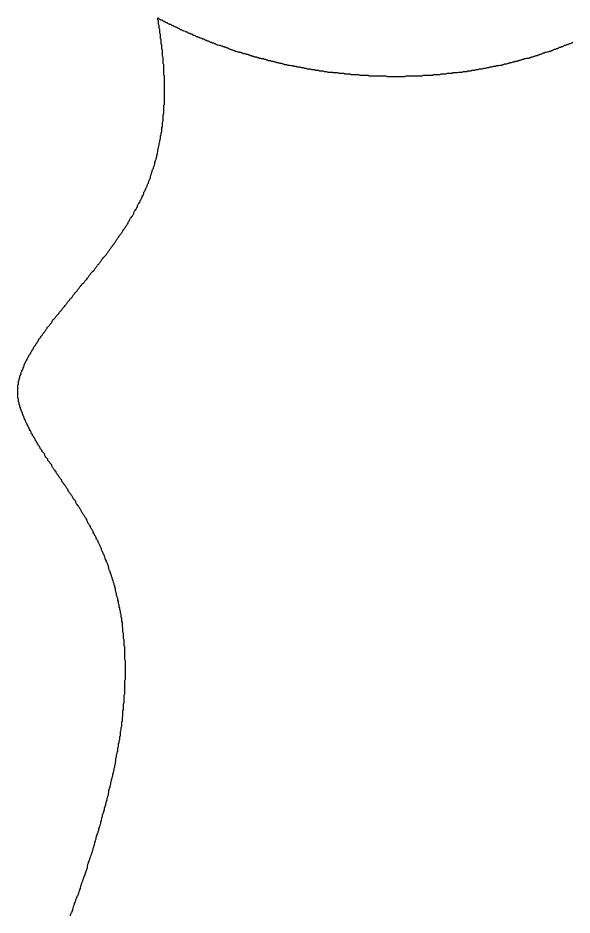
# Model space of a CAD drawing. Header units: millimetres. Extents: x 289 to 9778, y -894 to 6380.
# Drawn here: x 7152.78 to 7161.49, y -592.17 to -578.06 of the extents above; entities that cross this region are included whole.
import ezdxf

# ---------------------------------------------------------------- set-up
doc = ezdxf.new("R2010")
doc.units = ezdxf.units.MM

msp = doc.modelspace()

# ---------------------------------------------------------------- linework, layer by layer
msp.add_polyline3d([(7153.6, -592.183, 0), (7153.61, -592.163, 0), (7153.61, -592.153, 0), (7153.62, -592.133, 0), (7153.63, -592.123, 0), (7153.63, -592.113, 0), (7153.64, -592.093, 0), (7153.64, -592.083, 0), (7153.65, -592.063, 0), (7153.65, -592.053, 0), (7153.66, -592.033, 0), (7153.66, -592.023, 0), (7153.67, -592.003, 0), (7153.67, -591.993, 0), (7153.68, -591.973, 0), (7153.68, -591.963, 0), (7153.69, -591.943, 0), (7153.69, -591.933, 0), (7153.7, -591.913, 0), (7153.7, -591.903, 0), (7153.71, -591.893, 0), (7153.71, -591.873, 0), (7153.72, -591.863, 0), (7153.73, -591.843, 0), (7153.73, -591.833, 0), (7153.74, -591.813, 0), (7153.74, -591.803, 0), (7153.75, -591.783, 0), (7153.75, -591.773, 0), (7153.76, -591.753, 0), (7153.76, -591.743, 0), (7153.77, -591.723, 0), (7153.77, -591.713, 0), (7153.78, -591.693, 0), (7153.78, -591.683, 0), (7153.79, -591.663, 0), (7153.79, -591.653, 0), (7153.8, -591.633, 0), (7153.8, -591.623, 0), (7153.81, -591.603, 0), (7153.81, -591.593, 0), (7153.82, -591.573, 0), (7153.82, -591.563, 0), (7153.83, -591.553, 0), (7153.83, -591.533, 0), (7153.84, -591.523, 0), (7153.84, -591.503, 0), (7153.85, -591.493, 0), (7153.85, -591.473, 0), (7153.86, -591.463, 0), (7153.86, -591.443, 0), (7153.87, -591.433, 0), (7153.87, -591.413, 0), (7153.87, -591.403, 0), (7153.88, -591.383, 0), (7153.88, -591.373, 0), (7153.89, -591.353, 0), (7153.89, -591.343, 0), (7153.9, -591.323, 0), (7153.9, -591.313, 0), (7153.91, -591.293, 0), (7153.91, -591.283, 0), (7153.92, -591.263, 0), (7153.92, -591.253, 0), (7153.93, -591.233, 0), (7153.93, -591.223, 0), (7153.94, -591.203, 0), (7153.94, -591.193, 0), (7153.95, -591.173, 0), (7153.95, -591.163, 0), (7153.96, -591.143, 0), (7153.96, -591.133, 0), (7153.96, -591.113, 0), (7153.97, -591.103, 0), (7153.97, -591.083, 0), (7153.98, -591.073, 0), (7153.98, -591.053, 0), (7153.99, -591.043, 0), (7153.99, -591.023, 0), (7154, -591.013, 0), (7154, -590.993, 0), (7154.01, -590.973, 0), (7154.01, -590.963, 0), (7154.01, -590.943, 0), (7154.02, -590.933, 0), (7154.02, -590.913, 0), (7154.03, -590.903, 0), (7154.03, -590.883, 0), (7154.04, -590.873, 0), (7154.04, -590.853, 0), (7154.05, -590.843, 0), (7154.05, -590.823, 0), (7154.05, -590.813, 0), (7154.06, -590.793, 0), (7154.06, -590.783, 0), (7154.07, -590.763, 0), (7154.07, -590.753, 0), (7154.08, -590.733, 0), (7154.08, -590.723, 0), (7154.08, -590.703, 0), (7154.09, -590.693, 0), (7154.09, -590.673, 0), (7154.1, -590.653, 0), (7154.1, -590.643, 0), (7154.11, -590.623, 0), (7154.11, -590.613, 0), (7154.11, -590.593, 0), (7154.12, -590.583, 0), (7154.12, -590.563, 0), (7154.13, -590.553, 0), (7154.13, -590.533, 0), (7154.14, -590.523, 0), (7154.14, -590.503, 0), (7154.14, -590.483, 0), (7154.15, -590.473, 0), (7154.15, -590.453, 0), (7154.16, -590.443, 0), (7154.16, -590.423, 0), (7154.16, -590.413, 0), (7154.17, -590.393, 0), (7154.17, -590.383, 0), (7154.18, -590.363, 0), (7154.18, -590.353, 0), (7154.18, -590.333, 0), (7154.19, -590.313, 0), (7154.19, -590.303, 0), (7154.2, -590.283, 0), (7154.2, -590.273, 0), (7154.2, -590.253, 0), (7154.21, -590.243, 0), (7154.21, -590.223, 0), (7154.21, -590.203, 0), (7154.22, -590.193, 0), (7154.22, -590.173, 0), (7154.23, -590.163, 0), (7154.23, -590.143, 0), (7154.23, -590.133, 0), (7154.24, -590.113, 0), (7154.24, -590.093, 0), (7154.24, -590.083, 0), (7154.25, -590.063, 0), (7154.25, -590.053, 0), (7154.25, -590.033, 0), (7154.26, -590.023, 0), (7154.26, -590.003, 0), (7154.27, -589.983, 0), (7154.27, -589.973, 0), (7154.27, -589.953, 0), (7154.28, -589.943, 0), (7154.28, -589.923, 0), (7154.28, -589.913, 0), (7154.29, -589.893, 0), (7154.29, -589.873, 0), (7154.29, -589.863, 0), (7154.3, -589.843, 0), (7154.3, -589.833, 0), (7154.3, -589.813, 0), (7154.31, -589.793, 0), (7154.31, -589.783, 0), (7154.31, -589.763, 0), (7154.32, -589.753, 0), (7154.32, -589.733, 0), (7154.32, -589.713, 0), (7154.32, -589.703, 0), (7154.33, -589.683, 0), (7154.33, -589.673, 0), (7154.33, -589.653, 0), (7154.34, -589.633, 0), (7154.34, -589.623, 0), (7154.34, -589.603, 0), (7154.35, -589.593, 0), (7154.35, -589.573, 0), (7154.35, -589.553, 0), (7154.35, -589.543, 0), (7154.36, -589.523, 0), (7154.36, -589.513, 0), (7154.36, -589.493, 0), (7154.36, -589.473, 0), (7154.37, -589.463, 0), (7154.37, -589.443, 0), (7154.37, -589.433, 0), (7154.38, -589.413, 0), (7154.38, -589.393, 0), (7154.38, -589.383, 0), (7154.38, -589.363, 0), (7154.39, -589.353, 0), (7154.39, -589.333, 0), (7154.39, -589.313, 0), (7154.39, -589.303, 0), (7154.39, -589.283, 0), (7154.4, -589.263, 0), (7154.4, -589.253, 0), (7154.4, -589.233, 0), (7154.4, -589.223, 0), (7154.41, -589.203, 0), (7154.41, -589.183, 0), (7154.41, -589.173, 0), (7154.41, -589.153, 0), (7154.41, -589.133, 0), (7154.42, -589.123, 0), (7154.42, -589.103, 0), (7154.42, -589.093, 0), (7154.42, -589.073, 0), (7154.42, -589.053, 0), (7154.43, -589.043, 0), (7154.43, -589.023, 0), (7154.43, -589.003, 0), (7154.43, -588.993, 0), (7154.43, -588.973, 0), (7154.43, -588.963, 0), (7154.44, -588.943, 0), (7154.44, -588.923, 0), (7154.44, -588.913, 0), (7154.44, -588.893, 0), (7154.44, -588.873, 0), (7154.44, -588.863, 0), (7154.44, -588.843, 0), (7154.45, -588.833, 0), (7154.45, -588.813, 0), (7154.45, -588.793, 0), (7154.45, -588.783, 0), (7154.45, -588.763, 0), (7154.45, -588.743, 0), (7154.45, -588.733, 0), (7154.45, -588.713, 0), (7154.46, -588.693, 0), (7154.46, -588.683, 0), (7154.46, -588.663, 0), (7154.46, -588.653, 0), (7154.46, -588.633, 0), (7154.46, -588.613, 0), (7154.46, -588.603, 0), (7154.46, -588.583, 0), (7154.46, -588.563, 0), (7154.46, -588.553, 0), (7154.46, -588.533, 0), (7154.46, -588.513, 0), (7154.46, -588.503, 0), (7154.46, -588.483, 0), (7154.47, -588.463, 0), (7154.47, -588.453, 0), (7154.47, -588.433, 0), (7154.47, -588.413, 0), (7154.47, -588.403, 0), (7154.47, -588.383, 0), (7154.47, -588.373, 0), (7154.47, -588.353, 0), (7154.47, -588.333, 0), (7154.47, -588.323, 0), (7154.47, -588.303, 0), (7154.47, -588.283, 0), (7154.47, -588.273, 0), (7154.47, -588.253, 0), (7154.47, -588.233, 0), (7154.47, -588.223, 0), (7154.47, -588.203, 0), (7154.47, -588.183, 0), (7154.47, -588.173, 0), (7154.46, -588.153, 0), (7154.46, -588.133, 0), (7154.46, -588.123, 0), (7154.46, -588.103, 0), (7154.46, -588.083, 0), (7154.46, -588.073, 0), (7154.46, -588.053, 0), (7154.46, -588.043, 0), (7154.46, -588.023, 0), (7154.46, -588.003, 0), (7154.46, -587.993, 0), (7154.46, -587.973, 0), (7154.46, -587.953, 0), (7154.45, -587.943, 0), (7154.45, -587.923, 0), (7154.45, -587.903, 0), (7154.45, -587.893, 0), (7154.45, -587.873, 0), (7154.45, -587.853, 0), (7154.45, -587.843, 0), (7154.44, -587.823, 0), (7154.44, -587.803, 0), (7154.44, -587.793, 0), (7154.44, -587.773, 0), (7154.44, -587.753, 0), (7154.44, -587.743, 0), (7154.43, -587.723, 0), (7154.43, -587.703, 0), (7154.43, -587.693, 0), (7154.43, -587.673, 0), (7154.43, -587.653, 0), (7154.42, -587.643, 0), (7154.42, -587.623, 0), (7154.42, -587.603, 0), (7154.42, -587.593, 0), (7154.42, -587.573, 0), (7154.41, -587.553, 0), (7154.41, -587.543, 0), (7154.41, -587.523, 0), (7154.41, -587.503, 0), (7154.4, -587.493, 0), (7154.4, -587.473, 0), (7154.4, -587.463, 0), (7154.4, -587.443, 0), (7154.39, -587.423, 0), (7154.39, -587.413, 0), (7154.39, -587.393, 0), (7154.38, -587.373, 0), (7154.38, -587.363, 0), (7154.38, -587.343, 0), (7154.37, -587.323, 0), (7154.37, -587.313, 0), (7154.37, -587.293, 0), (7154.36, -587.273, 0), (7154.36, -587.263, 0), (7154.36, -587.243, 0), (7154.35, -587.223, 0), (7154.35, -587.213, 0), (7154.35, -587.193, 0), (7154.34, -587.173, 0), (7154.34, -587.163, 0), (7154.33, -587.143, 0), (7154.33, -587.123, 0), (7154.33, -587.113, 0), (7154.32, -587.093, 0), (7154.32, -587.083, 0), (7154.31, -587.063, 0), (7154.31, -587.043, 0), (7154.31, -587.033, 0), (7154.3, -587.013, 0), (7154.3, -586.993, 0), (7154.29, -586.983, 0), (7154.29, -586.963, 0), (7154.28, -586.943, 0), (7154.28, -586.933, 0), (7154.27, -586.913, 0), (7154.27, -586.893, 0), (7154.26, -586.883, 0), (7154.26, -586.863, 0), (7154.25, -586.843, 0), (7154.25, -586.833, 0), (7154.24, -586.813, 0), (7154.24, -586.803, 0), (7154.23, -586.783, 0), (7154.23, -586.763, 0), (7154.22, -586.753, 0), (7154.21, -586.733, 0), (7154.21, -586.713, 0), (7154.2, -586.703, 0), (7154.2, -586.683, 0), (7154.19, -586.663, 0), (7154.19, -586.653, 0), (7154.18, -586.633, 0), (7154.17, -586.623, 0), (7154.17, -586.603, 0), (7154.16, -586.583, 0), (7154.15, -586.573, 0), (7154.15, -586.553, 0), (7154.14, -586.533, 0), (7154.14, -586.523, 0), (7154.13, -586.503, 0), (7154.12, -586.493, 0), (7154.12, -586.473, 0), (7154.11, -586.453, 0), (7154.1, -586.443, 0), (7154.09, -586.423, 0), (7154.09, -586.413, 0), (7154.08, -586.393, 0), (7154.07, -586.373, 0), (7154.07, -586.363, 0), (7154.06, -586.343, 0), (7154.05, -586.323, 0), (7154.04, -586.313, 0), (7154.04, -586.293, 0), (7154.03, -586.283, 0), (7154.02, -586.263, 0), (7154.01, -586.253, 0), (7154.01, -586.233, 0), (7154, -586.213, 0), (7153.99, -586.203, 0), (7153.98, -586.183, 0), (7153.97, -586.173, 0), (7153.96, -586.153, 0), (7153.96, -586.133, 0), (7153.95, -586.123, 0), (7153.94, -586.103, 0), (7153.93, -586.093, 0), (7153.92, -586.073, 0), (7153.92, -586.063, 0), (7153.91, -586.043, 0), (7153.9, -586.033, 0), (7153.89, -586.013, 0), (7153.88, -586.003, 0), (7153.87, -585.983, 0), (7153.86, -585.963, 0), (7153.86, -585.953, 0), (7153.85, -585.933, 0), (7153.84, -585.923, 0), (7153.83, -585.903, 0), (7153.82, -585.893, 0), (7153.81, -585.873, 0), (7153.8, -585.863, 0), (7153.79, -585.843, 0), (7153.78, -585.833, 0), (7153.78, -585.813, 0), (7153.77, -585.803, 0), (7153.76, -585.793, 0), (7153.75, -585.773, 0), (7153.74, -585.763, 0), (7153.73, -585.743, 0), (7153.72, -585.733, 0), (7153.71, -585.713, 0), (7153.7, -585.703, 0), (7153.69, -585.683, 0), (7153.69, -585.673, 0), (7153.68, -585.653, 0), (7153.67, -585.643, 0), (7153.66, -585.633, 0), (7153.65, -585.613, 0), (7153.64, -585.603, 0), (7153.63, -585.583, 0), (7153.62, -585.573, 0), (7153.61, -585.553, 0), (7153.6, -585.543, 0), (7153.59, -585.533, 0), (7153.58, -585.513, 0), (7153.57, -585.503, 0), (7153.57, -585.483, 0), (7153.56, -585.473, 0), (7153.55, -585.463, 0), (7153.54, -585.443, 0), (7153.53, -585.433, 0), (7153.52, -585.423, 0), (7153.51, -585.403, 0), (7153.5, -585.393, 0), (7153.49, -585.373, 0), (7153.48, -585.363, 0), (7153.47, -585.353, 0), (7153.47, -585.333, 0), (7153.46, -585.323, 0), (7153.45, -585.313, 0), (7153.44, -585.293, 0), (7153.43, -585.283, 0), (7153.42, -585.273, 0), (7153.41, -585.253, 0), (7153.4, -585.243, 0), (7153.39, -585.233, 0), (7153.38, -585.213, 0), (7153.38, -585.203, 0), (7153.37, -585.193, 0), (7153.36, -585.173, 0), (7153.35, -585.163, 0), (7153.34, -585.153, 0), (7153.33, -585.133, 0), (7153.32, -585.123, 0), (7153.31, -585.113, 0), (7153.31, -585.093, 0), (7153.3, -585.083, 0), (7153.29, -585.073, 0), (7153.28, -585.053, 0), (7153.27, -585.043, 0), (7153.26, -585.033, 0), (7153.25, -585.023, 0), (7153.25, -585.003, 0), (7153.24, -584.993, 0), (7153.23, -584.983, 0), (7153.22, -584.973, 0), (7153.21, -584.953, 0), (7153.2, -584.943, 0), (7153.2, -584.933, 0), (7153.19, -584.913, 0), (7153.18, -584.903, 0), (7153.17, -584.893, 0), (7153.16, -584.883, 0), (7153.16, -584.873, 0), (7153.15, -584.853, 0), (7153.14, -584.843, 0), (7153.13, -584.833, 0), (7153.13, -584.823, 0), (7153.12, -584.803, 0), (7153.11, -584.793, 0), (7153.1, -584.783, 0), (7153.1, -584.773, 0), (7153.09, -584.763, 0), (7153.08, -584.743, 0), (7153.07, -584.733, 0), (7153.07, -584.723, 0), (7153.06, -584.713, 0), (7153.05, -584.703, 0), (7153.05, -584.683, 0), (7153.04, -584.673, 0), (7153.03, -584.663, 0), (7153.03, -584.653, 0), (7153.02, -584.643, 0), (7153.01, -584.633, 0), (7153.01, -584.613, 0), (7153, -584.603, 0), (7152.99, -584.593, 0), (7152.99, -584.583, 0), (7152.98, -584.573, 0), (7152.98, -584.563, 0), (7152.97, -584.553, 0), (7152.96, -584.533, 0), (7152.96, -584.523, 0), (7152.95, -584.513, 0), (7152.95, -584.503, 0), (7152.94, -584.493, 0), (7152.94, -584.483, 0), (7152.93, -584.473, 0), (7152.93, -584.463, 0), (7152.92, -584.453, 0), (7152.92, -584.443, 0), (7152.91, -584.433, 0), (7152.91, -584.423, 0), (7152.9, -584.403, 0), (7152.9, -584.393, 0), (7152.89, -584.383, 0), (7152.89, -584.373, 0), (7152.88, -584.363, 0), (7152.88, -584.353, 0), (7152.87, -584.343, 0), (7152.87, -584.333, 0), (7152.86, -584.323, 0), (7152.86, -584.313, 0), (7152.86, -584.303, 0), (7152.85, -584.293, 0), (7152.85, -584.283, 0), (7152.85, -584.273, 0), (7152.84, -584.263, 0), (7152.84, -584.253, 0), (7152.83, -584.243, 0), (7152.83, -584.233, 0), (7152.83, -584.233, 0), (7152.83, -584.223, 0), (7152.82, -584.213, 0), (7152.82, -584.203, 0), (7152.82, -584.193, 0), (7152.81, -584.183, 0), (7152.81, -584.173, 0), (7152.81, -584.163, 0), (7152.81, -584.153, 0), (7152.8, -584.143, 0), (7152.8, -584.133, 0), (7152.8, -584.133, 0), (7152.8, -584.123, 0), (7152.8, -584.113, 0), (7152.79, -584.103, 0), (7152.79, -584.093, 0), (7152.79, -584.083, 0), (7152.79, -584.083, 0), (7152.79, -584.073, 0), (7152.79, -584.063, 0), (7152.79, -584.053, 0), (7152.78, -584.043, 0), (7152.78, -584.043, 0), (7152.78, -584.033, 0), (7152.78, -584.023, 0), (7152.78, -584.013, 0), (7152.78, -584.013, 0), (7152.78, -584.003, 0), (7152.78, -583.993, 0), (7152.78, -583.983, 0), (7152.78, -583.983, 0), (7152.78, -583.973, 0), (7152.78, -583.963, 0), (7152.78, -583.953, 0), (7152.78, -583.953, 0), (7152.78, -583.943, 0), (7152.78, -583.933, 0), (7152.78, -583.923, 0), (7152.78, -583.923, 0), (7152.78, -583.913, 0), (7152.78, -583.903, 0), (7152.78, -583.893, 0), (7152.78, -583.893, 0), (7152.78, -583.883, 0), (7152.78, -583.873, 0), (7152.78, -583.863, 0), (7152.78, -583.863, 0), (7152.78, -583.853, 0), (7152.78, -583.843, 0), (7152.78, -583.833, 0), (7152.78, -583.833, 0), (7152.79, -583.823, 0), (7152.79, -583.813, 0), (7152.79, -583.803, 0), (7152.79, -583.793, 0), (7152.79, -583.793, 0), (7152.79, -583.783, 0), (7152.79, -583.773, 0), (7152.8, -583.763, 0), (7152.8, -583.753, 0), (7152.8, -583.743, 0), (7152.8, -583.743, 0), (7152.8, -583.733, 0), (7152.81, -583.723, 0), (7152.81, -583.713, 0), (7152.81, -583.703, 0), (7152.81, -583.693, 0), (7152.82, -583.683, 0), (7152.82, -583.683, 0), (7152.82, -583.673, 0), (7152.83, -583.663, 0), (7152.83, -583.653, 0), (7152.83, -583.643, 0), (7152.83, -583.633, 0), (7152.84, -583.623, 0), (7152.84, -583.613, 0), (7152.84, -583.603, 0), (7152.85, -583.603, 0), (7152.85, -583.593, 0), (7152.86, -583.583, 0), (7152.86, -583.573, 0), (7152.86, -583.563, 0), (7152.87, -583.553, 0), (7152.87, -583.543, 0), (7152.88, -583.533, 0), (7152.88, -583.523, 0), (7152.88, -583.513, 0), (7152.89, -583.503, 0), (7152.89, -583.493, 0), (7152.9, -583.483, 0), (7152.9, -583.473, 0), (7152.91, -583.463, 0), (7152.91, -583.453, 0), (7152.92, -583.443, 0), (7152.92, -583.433, 0), (7152.93, -583.423, 0), (7152.93, -583.413, 0), (7152.94, -583.403, 0), (7152.94, -583.393, 0), (7152.95, -583.383, 0), (7152.95, -583.373, 0), (7152.96, -583.363, 0), (7152.97, -583.353, 0), (7152.97, -583.343, 0), (7152.98, -583.333, 0), (7152.98, -583.323, 0), (7152.99, -583.313, 0), (7153, -583.303, 0), (7153, -583.293, 0), (7153.01, -583.283, 0), (7153.02, -583.273, 0), (7153.02, -583.263, 0), (7153.03, -583.243, 0), (7153.04, -583.233, 0), (7153.04, -583.223, 0), (7153.05, -583.213, 0), (7153.06, -583.203, 0), (7153.06, -583.193, 0), (7153.07, -583.183, 0), (7153.08, -583.173, 0), (7153.08, -583.163, 0), (7153.09, -583.153, 0), (7153.1, -583.143, 0), (7153.11, -583.123, 0), (7153.11, -583.113, 0), (7153.12, -583.103, 0), (7153.13, -583.093, 0), (7153.14, -583.083, 0), (7153.14, -583.073, 0), (7153.15, -583.063, 0), (7153.16, -583.053, 0), (7153.17, -583.033, 0), (7153.18, -583.023, 0), (7153.19, -583.013, 0), (7153.19, -583.003, 0), (7153.2, -582.993, 0), (7153.21, -582.983, 0), (7153.22, -582.973, 0), (7153.23, -582.953, 0), (7153.24, -582.943, 0), (7153.24, -582.933, 0), (7153.25, -582.923, 0), (7153.26, -582.913, 0), (7153.27, -582.903, 0), (7153.28, -582.883, 0), (7153.29, -582.873, 0), (7153.3, -582.863, 0), (7153.31, -582.853, 0), (7153.31, -582.843, 0), (7153.32, -582.833, 0), (7153.33, -582.813, 0), (7153.34, -582.803, 0), (7153.35, -582.793, 0), (7153.36, -582.783, 0), (7153.37, -582.773, 0), (7153.38, -582.753, 0), (7153.39, -582.743, 0), (7153.4, -582.733, 0), (7153.41, -582.723, 0), (7153.42, -582.713, 0), (7153.43, -582.693, 0), (7153.44, -582.683, 0), (7153.45, -582.673, 0), (7153.46, -582.663, 0), (7153.47, -582.653, 0), (7153.48, -582.633, 0), (7153.49, -582.623, 0), (7153.5, -582.613, 0), (7153.51, -582.603, 0), (7153.52, -582.583, 0), (7153.53, -582.573, 0), (7153.54, -582.563, 0), (7153.55, -582.553, 0), (7153.56, -582.533, 0), (7153.57, -582.523, 0), (7153.58, -582.513, 0), (7153.59, -582.503, 0), (7153.6, -582.483, 0), (7153.61, -582.473, 0), (7153.62, -582.463, 0), (7153.63, -582.453, 0), (7153.64, -582.433, 0), (7153.65, -582.423, 0), (7153.66, -582.413, 0), (7153.67, -582.403, 0), (7153.68, -582.383, 0), (7153.69, -582.373, 0), (7153.7, -582.363, 0), (7153.71, -582.353, 0), (7153.72, -582.333, 0), (7153.73, -582.323, 0), (7153.74, -582.313, 0), (7153.75, -582.293, 0), (7153.76, -582.283, 0), (7153.77, -582.273, 0), (7153.78, -582.263, 0), (7153.79, -582.243, 0), (7153.81, -582.233, 0), (7153.82, -582.223, 0), (7153.83, -582.203, 0), (7153.84, -582.193, 0), (7153.85, -582.183, 0), (7153.86, -582.173, 0), (7153.87, -582.153, 0), (7153.88, -582.143, 0), (7153.89, -582.133, 0), (7153.9, -582.113, 0), (7153.91, -582.103, 0), (7153.92, -582.093, 0), (7153.93, -582.073, 0), (7153.94, -582.063, 0), (7153.95, -582.053, 0), (7153.97, -582.033, 0), (7153.98, -582.023, 0), (7153.99, -582.013, 0), (7154, -581.993, 0), (7154.01, -581.983, 0), (7154.02, -581.973, 0), (7154.03, -581.953, 0), (7154.04, -581.943, 0), (7154.05, -581.933, 0), (7154.06, -581.913, 0), (7154.07, -581.903, 0), (7154.08, -581.893, 0), (7154.09, -581.873, 0), (7154.1, -581.863, 0), (7154.11, -581.853, 0), (7154.12, -581.833, 0), (7154.13, -581.823, 0), (7154.15, -581.803, 0), (7154.16, -581.793, 0), (7154.17, -581.783, 0), (7154.18, -581.763, 0), (7154.19, -581.753, 0), (7154.2, -581.733, 0), (7154.21, -581.723, 0), (7154.22, -581.713, 0), (7154.23, -581.693, 0), (7154.24, -581.683, 0), (7154.25, -581.663, 0), (7154.26, -581.653, 0), (7154.27, -581.643, 0), (7154.28, -581.623, 0), (7154.29, -581.613, 0), (7154.3, -581.593, 0), (7154.31, -581.583, 0), (7154.32, -581.573, 0), (7154.33, -581.553, 0), (7154.34, -581.543, 0), (7154.35, -581.523, 0), (7154.36, -581.513, 0), (7154.37, -581.493, 0), (7154.38, -581.483, 0), (7154.39, -581.463, 0), (7154.4, -581.453, 0), (7154.41, -581.443, 0), (7154.42, -581.423, 0), (7154.43, -581.413, 0), (7154.44, -581.393, 0), (7154.45, -581.383, 0), (7154.46, -581.363, 0), (7154.47, -581.353, 0), (7154.48, -581.333, 0), (7154.49, -581.323, 0), (7154.5, -581.303, 0), (7154.51, -581.293, 0), (7154.51, -581.273, 0), (7154.52, -581.263, 0), (7154.53, -581.243, 0), (7154.54, -581.233, 0), (7154.55, -581.213, 0), (7154.56, -581.203, 0), (7154.57, -581.183, 0), (7154.58, -581.173, 0), (7154.59, -581.153, 0), (7154.6, -581.143, 0), (7154.6, -581.123, 0), (7154.61, -581.103, 0), (7154.62, -581.093, 0), (7154.63, -581.073, 0), (7154.64, -581.063, 0), (7154.65, -581.043, 0), (7154.66, -581.033, 0), (7154.66, -581.013, 0), (7154.67, -580.993, 0), (7154.68, -580.983, 0), (7154.69, -580.963, 0), (7154.7, -580.953, 0), (7154.7, -580.933, 0), (7154.71, -580.923, 0), (7154.72, -580.903, 0), (7154.73, -580.883, 0), (7154.73, -580.873, 0), (7154.74, -580.853, 0), (7154.75, -580.843, 0), (7154.76, -580.823, 0), (7154.76, -580.803, 0), (7154.77, -580.793, 0), (7154.78, -580.773, 0), (7154.79, -580.753, 0), (7154.79, -580.743, 0), (7154.8, -580.723, 0), (7154.81, -580.713, 0), (7154.81, -580.693, 0), (7154.82, -580.673, 0), (7154.83, -580.663, 0), (7154.83, -580.643, 0), (7154.84, -580.623, 0), (7154.84, -580.613, 0), (7154.85, -580.593, 0), (7154.86, -580.583, 0), (7154.86, -580.563, 0), (7154.87, -580.543, 0), (7154.87, -580.533, 0), (7154.88, -580.513, 0), (7154.88, -580.493, 0), (7154.89, -580.483, 0), (7154.89, -580.463, 0), (7154.9, -580.443, 0), (7154.91, -580.433, 0), (7154.91, -580.413, 0), (7154.92, -580.393, 0), (7154.92, -580.383, 0), (7154.93, -580.363, 0), (7154.93, -580.343, 0), (7154.93, -580.333, 0), (7154.94, -580.313, 0), (7154.94, -580.303, 0), (7154.95, -580.283, 0), (7154.95, -580.263, 0), (7154.96, -580.253, 0), (7154.96, -580.233, 0), (7154.96, -580.213, 0), (7154.97, -580.203, 0), (7154.97, -580.183, 0), (7154.98, -580.163, 0), (7154.98, -580.153, 0), (7154.98, -580.133, 0), (7154.99, -580.113, 0), (7154.99, -580.103, 0), (7154.99, -580.083, 0), (7155, -580.063, 0), (7155, -580.053, 0), (7155, -580.033, 0), (7155.01, -580.013, 0), (7155.01, -580.003, 0), (7155.01, -579.983, 0), (7155.02, -579.963, 0), (7155.02, -579.953, 0), (7155.02, -579.933, 0), (7155.02, -579.913, 0), (7155.03, -579.903, 0), (7155.03, -579.883, 0), (7155.03, -579.863, 0), (7155.04, -579.853, 0), (7155.04, -579.833, 0), (7155.04, -579.813, 0), (7155.04, -579.803, 0), (7155.04, -579.783, 0), (7155.05, -579.773, 0), (7155.05, -579.753, 0), (7155.05, -579.733, 0), (7155.05, -579.723, 0), (7155.05, -579.703, 0), (7155.06, -579.683, 0), (7155.06, -579.673, 0), (7155.06, -579.653, 0), (7155.06, -579.633, 0), (7155.06, -579.623, 0), (7155.06, -579.603, 0), (7155.06, -579.583, 0), (7155.07, -579.573, 0), (7155.07, -579.553, 0), (7155.07, -579.533, 0), (7155.07, -579.523, 0), (7155.07, -579.503, 0), (7155.07, -579.483, 0), (7155.07, -579.473, 0), (7155.07, -579.453, 0), (7155.07, -579.433, 0), (7155.08, -579.423, 0), (7155.08, -579.403, 0), (7155.08, -579.383, 0), (7155.08, -579.373, 0), (7155.08, -579.353, 0), (7155.08, -579.343, 0), (7155.08, -579.323, 0), (7155.08, -579.303, 0), (7155.08, -579.293, 0), (7155.08, -579.273, 0), (7155.08, -579.253, 0), (7155.08, -579.243, 0), (7155.08, -579.223, 0), (7155.08, -579.203, 0), (7155.08, -579.193, 0), (7155.08, -579.173, 0), (7155.08, -579.153, 0), (7155.08, -579.143, 0), (7155.08, -579.123, 0), (7155.08, -579.103, 0), (7155.08, -579.093, 0), (7155.08, -579.073, 0), (7155.08, -579.053, 0), (7155.08, -579.043, 0), (7155.08, -579.023, 0), (7155.08, -579.013, 0), (7155.08, -578.993, 0), (7155.08, -578.973, 0), (7155.07, -578.963, 0), (7155.07, -578.943, 0), (7155.07, -578.923, 0), (7155.07, -578.913, 0), (7155.07, -578.893, 0), (7155.07, -578.873, 0), (7155.07, -578.863, 0), (7155.07, -578.843, 0), (7155.07, -578.833, 0), (7155.07, -578.813, 0), (7155.07, -578.793, 0), (7155.06, -578.783, 0), (7155.06, -578.763, 0), (7155.06, -578.743, 0), (7155.06, -578.733, 0), (7155.06, -578.713, 0), (7155.06, -578.693, 0), (7155.06, -578.683, 0), (7155.05, -578.663, 0), (7155.05, -578.653, 0), (7155.05, -578.633, 0), (7155.05, -578.613, 0), (7155.05, -578.603, 0), (7155.05, -578.583, 0), (7155.05, -578.563, 0), (7155.04, -578.553, 0), (7155.04, -578.533, 0), (7155.04, -578.523, 0), (7155.04, -578.503, 0), (7155.04, -578.483, 0), (7155.03, -578.473, 0), (7155.03, -578.453, 0), (7155.03, -578.433, 0), (7155.03, -578.423, 0), (7155.03, -578.403, 0), (7155.02, -578.393, 0), (7155.02, -578.373, 0), (7155.02, -578.353, 0), (7155.02, -578.343, 0), (7155.02, -578.323, 0), (7155.01, -578.303, 0), (7155.01, -578.293, 0), (7155.01, -578.273, 0), (7155.01, -578.263, 0), (7155.01, -578.243, 0), (7155, -578.223, 0), (7155, -578.213, 0), (7155, -578.193, 0), (7155, -578.183, 0), (7154.99, -578.163, 0), (7154.99, -578.143, 0), (7154.99, -578.133, 0), (7154.99, -578.113, 0), (7154.98, -578.093, 0), (7154.98, -578.083, 0), (7154.98, -578.063, 0), (7154.99, -578.073, 0), (7155.01, -578.083, 0), (7155.02, -578.093, 0), (7155.04, -578.093, 0), (7155.05, -578.103, 0), (7155.06, -578.113, 0), (7155.08, -578.113, 0), (7155.09, -578.123, 0), (7155.11, -578.133, 0), (7155.12, -578.133, 0), (7155.13, -578.143, 0), (7155.15, -578.153, 0), (7155.16, -578.163, 0), (7155.18, -578.163, 0), (7155.19, -578.173, 0), (7155.2, -578.183, 0), (7155.22, -578.183, 0), (7155.23, -578.193, 0), (7155.25, -578.203, 0), (7155.26, -578.203, 0), (7155.28, -578.213, 0), (7155.29, -578.223, 0), (7155.31, -578.223, 0), (7155.32, -578.233, 0), (7155.33, -578.243, 0), (7155.35, -578.243, 0), (7155.36, -578.253, 0), (7155.38, -578.263, 0), (7155.39, -578.263, 0), (7155.41, -578.273, 0), (7155.42, -578.283, 0), (7155.44, -578.283, 0), (7155.45, -578.293, 0), (7155.46, -578.303, 0), (7155.48, -578.303, 0), (7155.49, -578.313, 0), (7155.51, -578.313, 0), (7155.52, -578.323, 0), (7155.54, -578.333, 0), (7155.55, -578.333, 0), (7155.57, -578.343, 0), (7155.58, -578.353, 0), (7155.6, -578.353, 0), (7155.61, -578.363, 0), (7155.63, -578.363, 0), (7155.64, -578.373, 0), (7155.66, -578.383, 0), (7155.67, -578.383, 0), (7155.68, -578.393, 0), (7155.7, -578.393, 0), (7155.71, -578.403, 0), (7155.73, -578.413, 0), (7155.74, -578.413, 0), (7155.76, -578.423, 0), (7155.77, -578.423, 0), (7155.79, -578.433, 0), (7155.8, -578.443, 0), (7155.82, -578.443, 0), (7155.83, -578.453, 0), (7155.85, -578.453, 0), (7155.86, -578.463, 0), (7155.88, -578.463, 0), (7155.89, -578.473, 0), (7155.91, -578.483, 0), (7155.92, -578.483, 0), (7155.94, -578.493, 0), (7155.95, -578.493, 0), (7155.97, -578.503, 0), (7155.99, -578.503, 0), (7156, -578.513, 0), (7156.02, -578.513, 0), (7156.03, -578.523, 0), (7156.05, -578.523, 0), (7156.06, -578.533, 0), (7156.08, -578.533, 0), (7156.09, -578.543, 0), (7156.11, -578.553, 0), (7156.12, -578.553, 0), (7156.14, -578.563, 0), (7156.15, -578.563, 0), (7156.17, -578.573, 0), (7156.18, -578.573, 0), (7156.2, -578.583, 0), (7156.21, -578.583, 0), (7156.23, -578.593, 0), (7156.25, -578.593, 0), (7156.26, -578.603, 0), (7156.28, -578.603, 0), (7156.29, -578.613, 0), (7156.31, -578.613, 0), (7156.32, -578.623, 0), (7156.34, -578.623, 0), (7156.35, -578.623, 0), (7156.37, -578.633, 0), (7156.39, -578.633, 0), (7156.4, -578.643, 0), (7156.42, -578.643, 0), (7156.43, -578.653, 0), (7156.45, -578.653, 0), (7156.46, -578.663, 0), (7156.48, -578.663, 0), (7156.49, -578.673, 0), (7156.51, -578.673, 0), (7156.53, -578.673, 0), (7156.54, -578.683, 0), (7156.56, -578.683, 0), (7156.57, -578.693, 0), (7156.59, -578.693, 0), (7156.6, -578.703, 0), (7156.62, -578.703, 0), (7156.64, -578.703, 0), (7156.65, -578.713, 0), (7156.67, -578.713, 0), (7156.68, -578.723, 0), (7156.7, -578.723, 0), (7156.71, -578.733, 0), (7156.73, -578.733, 0), (7156.75, -578.733, 0), (7156.76, -578.743, 0), (7156.78, -578.743, 0), (7156.79, -578.743, 0), (7156.81, -578.753, 0), (7156.83, -578.753, 0), (7156.84, -578.763, 0), (7156.86, -578.763, 0), (7156.87, -578.763, 0), (7156.89, -578.773, 0), (7156.91, -578.773, 0), (7156.92, -578.773, 0), (7156.94, -578.783, 0), (7156.95, -578.783, 0), (7156.97, -578.793, 0), (7156.99, -578.793, 0), (7157, -578.793, 0), (7157.02, -578.803, 0), (7157.03, -578.803, 0), (7157.05, -578.803, 0), (7157.07, -578.813, 0), (7157.08, -578.813, 0), (7157.1, -578.813, 0), (7157.11, -578.823, 0), (7157.13, -578.823, 0), (7157.15, -578.823, 0), (7157.16, -578.833, 0), (7157.18, -578.833, 0), (7157.19, -578.833, 0), (7157.21, -578.833, 0), (7157.23, -578.843, 0), (7157.24, -578.843, 0), (7157.26, -578.843, 0), (7157.28, -578.853, 0), (7157.29, -578.853, 0), (7157.31, -578.853, 0), (7157.32, -578.863, 0), (7157.34, -578.863, 0), (7157.36, -578.863, 0), (7157.37, -578.863, 0), (7157.39, -578.873, 0), (7157.41, -578.873, 0), (7157.42, -578.873, 0), (7157.44, -578.873, 0), (7157.45, -578.883, 0), (7157.47, -578.883, 0), (7157.49, -578.883, 0), (7157.5, -578.883, 0), (7157.52, -578.893, 0), (7157.54, -578.893, 0), (7157.55, -578.893, 0), (7157.57, -578.893, 0), (7157.59, -578.903, 0), (7157.6, -578.903, 0), (7157.62, -578.903, 0), (7157.63, -578.903, 0), (7157.65, -578.913, 0), (7157.67, -578.913, 0), (7157.68, -578.913, 0), (7157.7, -578.913, 0), (7157.72, -578.913, 0), (7157.73, -578.923, 0), (7157.75, -578.923, 0), (7157.77, -578.923, 0), (7157.78, -578.923, 0), (7157.8, -578.923, 0), (7157.82, -578.933, 0), (7157.83, -578.933, 0), (7157.85, -578.933, 0), (7157.86, -578.933, 0), (7157.88, -578.933, 0), (7157.9, -578.933, 0), (7157.91, -578.943, 0), (7157.93, -578.943, 0), (7157.95, -578.943, 0), (7157.96, -578.943, 0), (7157.98, -578.943, 0), (7158, -578.943, 0), (7158.01, -578.953, 0), (7158.03, -578.953, 0), (7158.05, -578.953, 0), (7158.06, -578.953, 0), (7158.08, -578.953, 0), (7158.1, -578.953, 0), (7158.11, -578.953, 0), (7158.13, -578.953, 0), (7158.15, -578.963, 0), (7158.16, -578.963, 0), (7158.18, -578.963, 0), (7158.2, -578.963, 0), (7158.21, -578.963, 0), (7158.23, -578.963, 0), (7158.25, -578.963, 0), (7158.26, -578.963, 0), (7158.28, -578.963, 0), (7158.29, -578.973, 0), (7158.31, -578.973, 0), (7158.33, -578.973, 0), (7158.34, -578.973, 0), (7158.36, -578.973, 0), (7158.38, -578.973, 0), (7158.39, -578.973, 0), (7158.41, -578.973, 0), (7158.43, -578.973, 0), (7158.44, -578.973, 0), (7158.46, -578.973, 0), (7158.48, -578.973, 0), (7158.49, -578.973, 0), (7158.51, -578.973, 0), (7158.53, -578.973, 0), (7158.54, -578.973, 0), (7158.56, -578.973, 0), (7158.58, -578.983, 0), (7158.59, -578.983, 0), (7158.61, -578.983, 0), (7158.63, -578.983, 0), (7158.64, -578.983, 0), (7158.66, -578.983, 0), (7158.68, -578.983, 0), (7158.69, -578.983, 0), (7158.71, -578.983, 0), (7158.73, -578.983, 0), (7158.75, -578.983, 0), (7158.76, -578.983, 0), (7158.78, -578.983, 0), (7158.8, -578.983, 0), (7158.81, -578.983, 0), (7158.83, -578.983, 0), (7158.85, -578.983, 0), (7158.86, -578.983, 0), (7158.88, -578.973, 0), (7158.9, -578.973, 0), (7158.91, -578.973, 0), (7158.93, -578.973, 0), (7158.95, -578.973, 0), (7158.96, -578.973, 0), (7158.98, -578.973, 0), (7159, -578.973, 0), (7159.01, -578.973, 0), (7159.03, -578.973, 0), (7159.05, -578.973, 0), (7159.06, -578.973, 0), (7159.08, -578.973, 0), (7159.1, -578.973, 0), (7159.11, -578.973, 0), (7159.13, -578.973, 0), (7159.15, -578.963, 0), (7159.16, -578.963, 0), (7159.18, -578.963, 0), (7159.2, -578.963, 0), (7159.21, -578.963, 0), (7159.23, -578.963, 0), (7159.25, -578.963, 0), (7159.26, -578.963, 0), (7159.28, -578.963, 0), (7159.3, -578.963, 0), (7159.31, -578.953, 0), (7159.33, -578.953, 0), (7159.35, -578.953, 0), (7159.36, -578.953, 0), (7159.38, -578.953, 0), (7159.4, -578.953, 0), (7159.41, -578.953, 0), (7159.43, -578.943, 0), (7159.45, -578.943, 0), (7159.46, -578.943, 0), (7159.48, -578.943, 0), (7159.5, -578.943, 0), (7159.51, -578.943, 0), (7159.53, -578.933, 0), (7159.55, -578.933, 0), (7159.56, -578.933, 0), (7159.58, -578.933, 0), (7159.6, -578.933, 0), (7159.61, -578.923, 0), (7159.63, -578.923, 0), (7159.65, -578.923, 0), (7159.66, -578.923, 0), (7159.68, -578.923, 0), (7159.7, -578.913, 0), (7159.71, -578.913, 0), (7159.73, -578.913, 0), (7159.75, -578.913, 0), (7159.76, -578.913, 0), (7159.78, -578.903, 0), (7159.8, -578.903, 0), (7159.81, -578.903, 0), (7159.83, -578.903, 0), (7159.85, -578.893, 0), (7159.86, -578.893, 0), (7159.88, -578.893, 0), (7159.9, -578.893, 0), (7159.91, -578.883, 0), (7159.93, -578.883, 0), (7159.95, -578.883, 0), (7159.96, -578.883, 0), (7159.98, -578.873, 0), (7160, -578.873, 0), (7160.01, -578.873, 0), (7160.03, -578.863, 0), (7160.05, -578.863, 0), (7160.06, -578.863, 0), (7160.08, -578.863, 0), (7160.1, -578.853, 0), (7160.11, -578.853, 0), (7160.13, -578.853, 0), (7160.15, -578.843, 0), (7160.16, -578.843, 0), (7160.18, -578.843, 0), (7160.2, -578.833, 0), (7160.21, -578.833, 0), (7160.23, -578.833, 0), (7160.25, -578.823, 0), (7160.26, -578.823, 0), (7160.28, -578.823, 0), (7160.3, -578.813, 0), (7160.31, -578.813, 0), (7160.33, -578.813, 0), (7160.35, -578.803, 0), (7160.36, -578.803, 0), (7160.38, -578.803, 0), (7160.4, -578.793, 0), (7160.41, -578.793, 0), (7160.43, -578.783, 0), (7160.44, -578.783, 0), (7160.46, -578.783, 0), (7160.48, -578.773, 0), (7160.49, -578.773, 0), (7160.51, -578.763, 0), (7160.53, -578.763, 0), (7160.54, -578.763, 0), (7160.56, -578.753, 0), (7160.58, -578.753, 0), (7160.59, -578.743, 0), (7160.61, -578.743, 0), (7160.63, -578.743, 0), (7160.64, -578.733, 0), (7160.66, -578.733, 0), (7160.67, -578.723, 0), (7160.69, -578.723, 0), (7160.71, -578.713, 0), (7160.72, -578.713, 0), (7160.74, -578.703, 0), (7160.76, -578.703, 0), (7160.77, -578.693, 0), (7160.79, -578.693, 0), (7160.81, -578.693, 0), (7160.82, -578.683, 0), (7160.84, -578.683, 0), (7160.85, -578.673, 0), (7160.87, -578.673, 0), (7160.89, -578.663, 0), (7160.9, -578.663, 0), (7160.92, -578.653, 0), (7160.94, -578.653, 0), (7160.95, -578.643, 0), (7160.97, -578.643, 0), (7160.98, -578.633, 0), (7161, -578.633, 0), (7161.02, -578.623, 0), (7161.03, -578.613, 0), (7161.05, -578.613, 0), (7161.06, -578.603, 0), (7161.08, -578.603, 0), (7161.1, -578.593, 0), (7161.11, -578.593, 0), (7161.13, -578.583, 0), (7161.15, -578.583, 0), (7161.16, -578.573, 0), (7161.18, -578.573, 0), (7161.19, -578.563, 0), (7161.21, -578.553, 0), (7161.23, -578.553, 0), (7161.24, -578.543, 0), (7161.26, -578.543, 0), (7161.27, -578.533, 0), (7161.29, -578.523, 0), (7161.31, -578.523, 0), (7161.32, -578.513, 0), (7161.34, -578.513, 0), (7161.35, -578.503, 0), (7161.37, -578.493, 0), (7161.39, -578.493, 0), (7161.4, -578.483, 0), (7161.42, -578.473, 0), (7161.43, -578.473, 0), (7161.45, -578.463, 0), (7161.46, -578.463, 0), (7161.48, -578.453, 0), (7161.5, -578.443, 0)])

doc.saveas('drawing.dxf')
